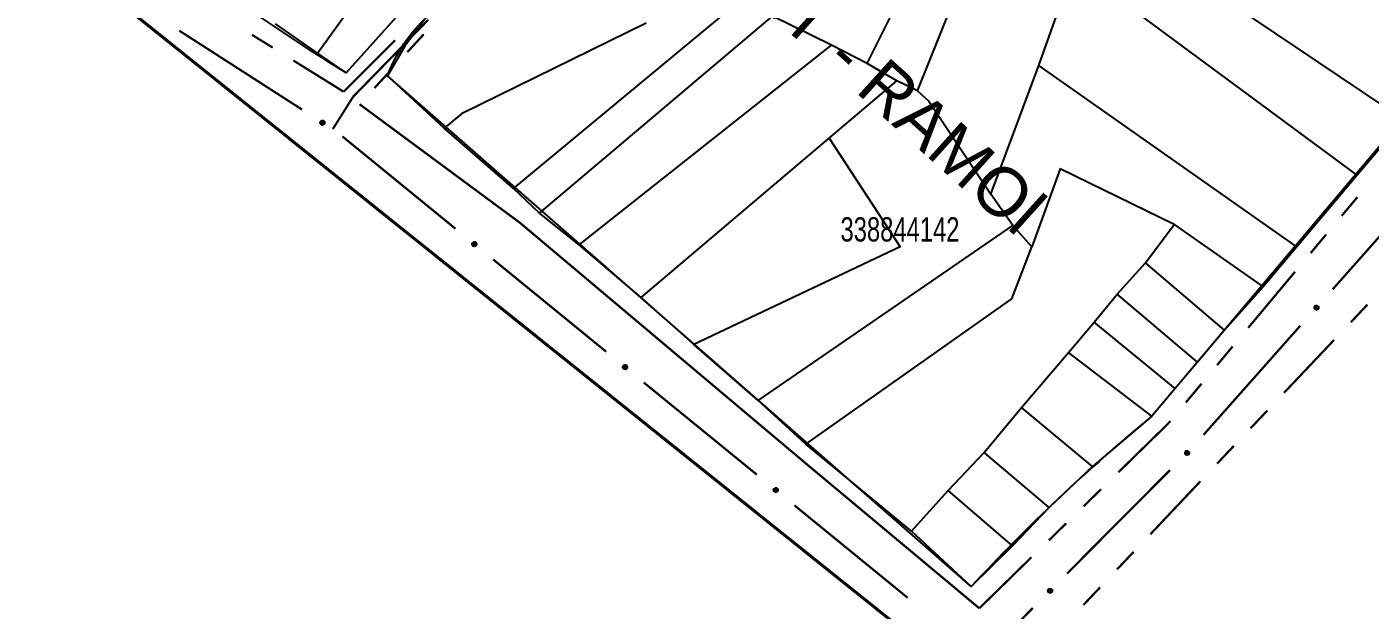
# Model space of a CAD drawing. Extents: x 203640 to 206998, y 4842129 to 4844379.
# Drawn here: x 203695.7 to 203806.2, y 4844011.4 to 4844059.4 of the extents above; entities that cross this region are included whole.
import ezdxf

# ---------------------------------------------------------------- set-up
doc = ezdxf.new("R2010")
doc.units = 0
doc.header["$LTSCALE"] = 1.5
doc.header["$MEASUREMENT"] = 0
doc.linetypes.add('PHANTOMX2', pattern=[5, 2.5, -0.5, 0.5, -0.5, 0.5, -0.5])
doc.linetypes.add('TRACO_13', pattern=[8, 5, -1, 1, -1])
for name, color, linetype in [('CD-MALHA-LOTES', 40, 'CONTINUOUS'), ('CD_TXT_QUADRA', 7, 'CONTINUOUS'), ('LM-LIM-SETOR-FISCAL', 7, 'CONTINUOUS'), ('RU-QUADRAS', 210, 'CONTINUOUS'), ('SV-EIXO-RUA-N-PAV', 6, 'CONTINUOUS'), ('SV-RUA-NAO-PAV-S-GUIA-C-GUIA', 7, 'PHANTOMX2'), ('SV-TXT-RUA-N-PAV-S-GUIA-C-GUIA', 7, 'CONTINUOUS')]:
    doc.layers.add(name, color=color, linetype=linetype)
doc.styles.add('ARIAL', font='ARIAL.TTF')
doc.linetypes.add('Limite', pattern='A,20,-3,[130,ltypeshp.shx,S=6.35,R=0,X=0,Y=0],-3,20', length=46)

msp = doc.modelspace()

# ---------------------------------------------------------------- linework, layer by layer
at = {"layer": 'CD-MALHA-LOTES'}
for points in [[(203719.64, 4844057.2), (203727.9, 4844068.68)], [(203730.38, 4844066.76), (203731.25, 4844065.89), (203722, 4844055.59), (203719.64, 4844057.2)], [(203740.87, 4844066.87), (203731.62, 4844062.18), (203728.56, 4844060.11), (203726.81, 4844057.8), (203725.4, 4844055.35), (203730.07, 4844051.03)], [(203769, 4844054.1), (203773.62, 4844065.65)], [(203778.97, 4844056.19), (203781.89, 4844064.4)], [(203805.16, 4844047.19), (203781.89, 4844064.4)], [(203764.85, 4844056.36), (203767.39, 4844061.4), (203763.15, 4844063.39)], [(203809.03, 4844051.74), (203793.23, 4844062.37)], [(203735.77, 4844046.08), (203754.47, 4844061.57)], [(203737.9, 4844044.05), (203757.06, 4844060.25)], [(203761.92, 4844057.87), (203757.06, 4844060.25)], [(203719.64, 4844057.2), (203716.17, 4844059.62)], [(203746.68, 4844059.67), (203731.48, 4844052.21), (203730.07, 4844051.03)], [(203741.17, 4844041.46), (203761.92, 4844057.87)], [(203764.85, 4844056.36), (203761.92, 4844057.87)], [(203767.3, 4844054.94), (203764.85, 4844056.36)], [(203775.03, 4844045.61), (203778.97, 4844056.19)], [(203800.21, 4844041.27), (203778.97, 4844056.19)], [(203761.73, 4844050.23), (203767.3, 4844054.94)], [(203769, 4844054.1), (203767.3, 4844054.94)], [(203769, 4844054.1), (203769.94, 4844053.25), (203775.03, 4844045.61)], [(203735.77, 4844046.08), (203730.07, 4844051.03)], [(203809.03, 4844051.74), (203805.16, 4844047.19)], [(203746.27, 4844037.12), (203761.73, 4844050.23)], [(203761.73, 4844050.23), (203767.58, 4844041.27), (203750.6, 4844033.25)], [(203790.1, 4844043.13), (203780.74, 4844047.71), (203778.4, 4844041.29)], [(203805.16, 4844047.19), (203800.21, 4844041.27)], [(203737.9, 4844044.05), (203735.77, 4844046.08)], [(203776.85, 4844043.04), (203775.03, 4844045.61)], [(203741.17, 4844041.46), (203737.9, 4844044.05)], [(203755.89, 4844028.63), (203776.85, 4844043.04)], [(203778.4, 4844041.29), (203776.85, 4844043.04)], [(203787.74, 4844039.97), (203790.1, 4844043.13)], [(203790.1, 4844043.13), (203797.43, 4844037.99)], [(203746.27, 4844037.12), (203741.17, 4844041.46)], [(203759.8, 4844025.05), (203776.75, 4844037), (203778.4, 4844041.29)], [(203800.21, 4844041.27), (203797.43, 4844037.99)], [(203785.43, 4844037.4), (203787.74, 4844039.97)], [(203794.25, 4844034.43), (203787.74, 4844039.97)], [(203797.43, 4844037.99), (203794.25, 4844034.43)], [(203750.6, 4844033.25), (203746.27, 4844037.12)], [(203783.54, 4844035.09), (203785.43, 4844037.4)], [(203792.03, 4844031.79), (203785.43, 4844037.4)], [(203781.42, 4844032.59), (203783.54, 4844035.09)], [(203790.19, 4844029.62), (203783.54, 4844035.09)], [(203794.25, 4844034.43), (203792.03, 4844031.79)], [(203755.89, 4844028.63), (203750.6, 4844033.25)], [(203777.55, 4844028.07), (203781.42, 4844032.59)], [(203788.26, 4844027.36), (203781.42, 4844032.59)], [(203792.03, 4844031.79), (203790.19, 4844029.62)], [(203790.19, 4844029.62), (203788.26, 4844027.36)], [(203759.8, 4844025.05), (203755.89, 4844028.63)], [(203774.49, 4844024.36), (203777.55, 4844028.07)], [(203783.4, 4844023.21), (203777.55, 4844028.07)], [(203788.26, 4844027.36), (203783.4, 4844023.21)], [(203768.5, 4844017.9), (203759.8, 4844025.05)], [(203771.52, 4844021.25), (203774.49, 4844024.36)], [(203779.82, 4844019.84), (203774.49, 4844024.36)], [(203783.4, 4844023.21), (203779.82, 4844019.84)], [(203768.5, 4844017.9), (203771.52, 4844021.25)], [(203776.8, 4844016.68), (203771.52, 4844021.25)], [(203779.82, 4844019.84), (203776.8, 4844016.68)], [(203776.8, 4844016.68), (203773.4, 4844013.33), (203768.5, 4844017.9)]]:
    msp.add_lwpolyline(points, dxfattribs=at)
at = {"layer": 'LM-LIM-SETOR-FISCAL', "linetype": 'Limite', "ltscale": 0.1}
msp.add_lwpolyline([(204386.27, 4843269.09, 0.25, 0.25, 0), (204360.48, 4843290.61, 0.25, 0.25, 0), (204333.1, 4843314.33, 0.25, 0.25, 0), (204303.81, 4843341.71, 0.25, 0.25, 0), (204232.78, 4843413.44, 0.25, 0.25, 0), (204175.36, 4843367.2, 0.25, 0.25, 0), (204109.71, 4843437.19, 0.25, 0.25, 0), (204166.18, 4843494.71, 0.25, 0.25, 0), (203909.26, 4843763, 0.25, 0.25, 0), (203912.44, 4843785.51, 0.25, 0.25, 0), (203913.05, 4843789.79, 0.25, 0.25, 0), (203877.62, 4843867.46, 0.25, 0.25, 0), (203794.15, 4843988.66, 0.25, 0.25, 0), (203701.31, 4844063.01, 0.25, 0.25, 0), (203641.86, 4844130.76, 0.25, 0.25, 0), (203713.59, 4844207.44, 0.25, 0.25, 0), (203797.37, 4844285.88, 0.25, 0.25, 0), (203881.13, 4844344.97, 0.25, 0.25, 0), (204891.87, 4844370.63, 0.25, 0.25, 0)], format="xyseb", dxfattribs=at)
at = {"layer": 'RU-QUADRAS', "color": 6, "linetype": 'Continuous'}
msp.add_lwpolyline([(203725.4, 4844055.35, -0.197497), (203731.62, 4844062.18), (203745.72, 4844068.88), (203751.69, 4844062.14), (203752.82, 4844062.47), (203755.32, 4844066.5), (203763.15, 4844063.39), (203766.76, 4844071.8), (203782.41, 4844066.57), (203786.54, 4844070.62), (203799.66, 4844068.65), (203804.88, 4844067.37), (203815.66, 4844059.83), (203788.26, 4844027.36, 0.032282), (203773.4, 4844013.33)], format="xyb", close=True, dxfattribs=at)
msp.add_lwpolyline([(203731.25, 4844065.89), (203722, 4844055.59, -0.034487), (203701.42, 4844070.36)], format="xyb", dxfattribs=at)
at = {"layer": 'SV-EIXO-RUA-N-PAV', "const_width": 0.18}
for points in [[(203722.56, 4844053.62), (203728.75, 4844059.96)], [(203708.27, 4844059.06), (203718.37, 4844052.57)], [(203720.89, 4844050.96), (203722.49, 4844053.5)], [(203722.49, 4844053.5), (203722.56, 4844053.62)], [(203721.69, 4844050.36), (203730.99, 4844042.77)], [(203811.1, 4844046.75), (203803.14, 4844037.78)], [(203734.09, 4844040.24), (203743.39, 4844032.65)], [(203800.48, 4844034.79), (203792.52, 4844025.81)], [(203746.48, 4844030.12), (203755.78, 4844022.54)], [(203789.76, 4844022.91), (203781.3, 4844014.41)], [(203758.88, 4844020.01), (203768.18, 4844012.42)], [(203778.48, 4844011.57), (203774.95, 4844008.03)]]:
    msp.add_lwpolyline(points, dxfattribs=at)
at = {"layer": 'SV-EIXO-RUA-N-PAV'}
for points in [[(203719.99, 4844051.66), (203720.04, 4844051.67), (203720.08, 4844051.67), (203720.11, 4844051.66), (203720.14, 4844051.64), (203720.17, 4844051.62), (203720.2, 4844051.6), (203720.21, 4844051.56), (203720.23, 4844051.51), (203720.22, 4844051.47), (203720.21, 4844051.43), (203720.2, 4844051.4), (203720.18, 4844051.37), (203720.15, 4844051.35), (203720.11, 4844051.33), (203720.06, 4844051.32), (203720.02, 4844051.32), (203719.98, 4844051.33), (203719.95, 4844051.35), (203719.92, 4844051.37), (203719.9, 4844051.4), (203719.88, 4844051.44), (203719.87, 4844051.48), (203719.87, 4844051.53), (203719.88, 4844051.56), (203719.9, 4844051.59), (203719.92, 4844051.62), (203719.95, 4844051.64), (203719.99, 4844051.66)], [(203732.5, 4844041.68), (203732.55, 4844041.69), (203732.59, 4844041.68), (203732.62, 4844041.67), (203732.65, 4844041.64), (203732.68, 4844041.62), (203732.7, 4844041.59), (203732.71, 4844041.55), (203732.72, 4844041.5), (203732.71, 4844041.46), (203732.7, 4844041.42), (203732.68, 4844041.4), (203732.65, 4844041.37), (203732.62, 4844041.35), (203732.58, 4844041.34), (203732.53, 4844041.33), (203732.49, 4844041.34), (203732.46, 4844041.35), (203732.43, 4844041.37), (203732.4, 4844041.4), (203732.38, 4844041.43), (203732.37, 4844041.47), (203732.36, 4844041.52), (203732.37, 4844041.56), (203732.38, 4844041.59), (203732.4, 4844041.62), (203732.43, 4844041.64), (203732.46, 4844041.67), (203732.5, 4844041.68)], [(203801.99, 4844036.32), (203801.99, 4844036.27), (203801.98, 4844036.23), (203801.97, 4844036.19), (203801.95, 4844036.17), (203801.92, 4844036.14), (203801.89, 4844036.12), (203801.85, 4844036.11), (203801.8, 4844036.11), (203801.76, 4844036.12), (203801.72, 4844036.13), (203801.7, 4844036.15), (203801.67, 4844036.18), (203801.65, 4844036.21), (203801.64, 4844036.25), (203801.64, 4844036.3), (203801.65, 4844036.34), (203801.66, 4844036.37), (203801.68, 4844036.4), (203801.71, 4844036.43), (203801.74, 4844036.44), (203801.78, 4844036.46), (203801.83, 4844036.46), (203801.87, 4844036.45), (203801.9, 4844036.44), (203801.93, 4844036.41), (203801.96, 4844036.39), (203801.98, 4844036.36), (203801.99, 4844036.32)], [(203744.89, 4844031.56), (203744.94, 4844031.57), (203744.98, 4844031.56), (203745.02, 4844031.55), (203745.05, 4844031.53), (203745.07, 4844031.5), (203745.09, 4844031.47), (203745.11, 4844031.44), (203745.11, 4844031.39), (203745.1, 4844031.34), (203745.09, 4844031.31), (203745.07, 4844031.28), (203745.05, 4844031.25), (203745.02, 4844031.23), (203744.98, 4844031.22), (203744.93, 4844031.22), (203744.89, 4844031.22), (203744.85, 4844031.24), (203744.82, 4844031.26), (203744.8, 4844031.28), (203744.78, 4844031.31), (203744.76, 4844031.35), (203744.76, 4844031.4), (203744.76, 4844031.44), (203744.78, 4844031.47), (203744.8, 4844031.5), (203744.82, 4844031.53), (203744.85, 4844031.55), (203744.89, 4844031.56)], [(203791.35, 4844024.36), (203791.35, 4844024.31), (203791.34, 4844024.26), (203791.33, 4844024.23), (203791.3, 4844024.21), (203791.28, 4844024.18), (203791.24, 4844024.17), (203791.2, 4844024.16), (203791.15, 4844024.15), (203791.11, 4844024.17), (203791.08, 4844024.18), (203791.05, 4844024.21), (203791.03, 4844024.23), (203791.01, 4844024.27), (203791, 4844024.31), (203791, 4844024.36), (203791.01, 4844024.4), (203791.03, 4844024.43), (203791.05, 4844024.46), (203791.08, 4844024.48), (203791.11, 4844024.5), (203791.15, 4844024.51), (203791.2, 4844024.51), (203791.24, 4844024.5), (203791.27, 4844024.48), (203791.3, 4844024.46), (203791.32, 4844024.43), (203791.34, 4844024.4), (203791.35, 4844024.36)], [(203757.29, 4844021.45), (203757.34, 4844021.45), (203757.38, 4844021.45), (203757.42, 4844021.43), (203757.44, 4844021.41), (203757.47, 4844021.39), (203757.49, 4844021.36), (203757.5, 4844021.32), (203757.51, 4844021.27), (203757.5, 4844021.23), (203757.49, 4844021.19), (203757.47, 4844021.16), (203757.44, 4844021.14), (203757.41, 4844021.12), (203757.37, 4844021.1), (203757.32, 4844021.1), (203757.28, 4844021.1), (203757.25, 4844021.12), (203757.22, 4844021.14), (203757.19, 4844021.17), (203757.17, 4844021.2), (203757.16, 4844021.23), (203757.15, 4844021.28), (203757.16, 4844021.33), (203757.17, 4844021.36), (203757.19, 4844021.39), (203757.22, 4844021.41), (203757.25, 4844021.43), (203757.29, 4844021.45)], [(203780.07, 4844013.01), (203780.07, 4844012.96), (203780.06, 4844012.92), (203780.04, 4844012.89), (203780.02, 4844012.86), (203779.99, 4844012.84), (203779.96, 4844012.82), (203779.92, 4844012.81), (203779.87, 4844012.81), (203779.83, 4844012.82), (203779.8, 4844012.84), (203779.77, 4844012.86), (203779.75, 4844012.89), (203779.73, 4844012.92), (203779.72, 4844012.96), (203779.72, 4844013.01), (203779.73, 4844013.05), (203779.75, 4844013.09), (203779.77, 4844013.11), (203779.8, 4844013.14), (203779.83, 4844013.15), (203779.87, 4844013.16), (203779.92, 4844013.16), (203779.96, 4844013.15), (203779.99, 4844013.14), (203780.02, 4844013.11), (203780.04, 4844013.09), (203780.06, 4844013.05), (203780.07, 4844013.01)]]:
    msp.add_lwpolyline(points, close=True, dxfattribs=at)
for points in [[(203719.87, 4844051.53), (203720.18, 4844051.37)], [(203719.87, 4844051.5), (203720.16, 4844051.36)], [(203719.87, 4844051.48), (203720.15, 4844051.35)], [(203719.88, 4844051.56), (203720.2, 4844051.4)], [(203719.88, 4844051.54), (203720.18, 4844051.39)], [(203719.88, 4844051.46), (203720.13, 4844051.34)], [(203719.88, 4844051.44), (203720.11, 4844051.33)], [(203719.89, 4844051.57), (203720.2, 4844051.41)], [(203719.9, 4844051.59), (203720.21, 4844051.43)], [(203719.9, 4844051.42), (203720.08, 4844051.33)], [(203719.9, 4844051.4), (203720.06, 4844051.32)], [(203719.92, 4844051.62), (203720.22, 4844051.47)], [(203719.92, 4844051.6), (203720.22, 4844051.45)], [(203719.92, 4844051.38), (203720.03, 4844051.32)], [(203719.92, 4844051.37), (203720.02, 4844051.32)], [(203719.94, 4844051.63), (203720.22, 4844051.49)], [(203719.95, 4844051.64), (203720.23, 4844051.51)], [(203719.97, 4844051.65), (203720.22, 4844051.54)], [(203719.99, 4844051.66), (203720.21, 4844051.56)], [(203720.01, 4844051.67), (203720.2, 4844051.58)], [(203720.04, 4844051.67), (203720.2, 4844051.6)], [(203720.06, 4844051.67), (203720.18, 4844051.61)], [(203720.08, 4844051.67), (203720.17, 4844051.62)], [(203732.36, 4844041.52), (203732.62, 4844041.35)], [(203732.37, 4844041.56), (203732.65, 4844041.37)], [(203732.37, 4844041.53), (203732.63, 4844041.36)], [(203732.37, 4844041.49), (203732.6, 4844041.35)], [(203732.37, 4844041.47), (203732.58, 4844041.34)], [(203732.38, 4844041.59), (203732.68, 4844041.4)], [(203732.38, 4844041.57), (203732.66, 4844041.38)], [(203732.38, 4844041.45), (203732.55, 4844041.34)], [(203732.38, 4844041.43), (203732.53, 4844041.33)], [(203732.39, 4844041.6), (203732.68, 4844041.41)], [(203732.39, 4844041.41), (203732.5, 4844041.34)], [(203732.4, 4844041.62), (203732.7, 4844041.42)], [(203732.4, 4844041.4), (203732.49, 4844041.34)], [(203732.42, 4844041.63), (203732.7, 4844041.45)], [(203732.43, 4844041.64), (203732.71, 4844041.46)], [(203732.44, 4844041.65), (203732.71, 4844041.48)], [(203732.46, 4844041.67), (203732.72, 4844041.5)], [(203732.48, 4844041.67), (203732.71, 4844041.53)], [(203732.5, 4844041.68), (203732.71, 4844041.55)], [(203732.52, 4844041.68), (203732.7, 4844041.58)], [(203732.55, 4844041.69), (203732.7, 4844041.59)], [(203732.57, 4844041.68), (203732.68, 4844041.61)], [(203732.59, 4844041.68), (203732.68, 4844041.62)], [(203801.78, 4844036.46), (203801.64, 4844036.25)], [(203801.74, 4844036.44), (203801.64, 4844036.3)], [(203801.76, 4844036.44), (203801.64, 4844036.28)], [(203801.83, 4844036.46), (203801.65, 4844036.21)], [(203801.8, 4844036.45), (203801.65, 4844036.23)], [(203801.71, 4844036.43), (203801.65, 4844036.34)], [(203801.72, 4844036.43), (203801.65, 4844036.32)], [(203801.87, 4844036.45), (203801.67, 4844036.18)], [(203801.85, 4844036.45), (203801.67, 4844036.2)], [(203801.88, 4844036.44), (203801.69, 4844036.17)], [(203801.9, 4844036.44), (203801.7, 4844036.15)], [(203801.92, 4844036.42), (203801.71, 4844036.14)], [(203801.93, 4844036.41), (203801.72, 4844036.13)], [(203801.94, 4844036.4), (203801.75, 4844036.12)], [(203801.96, 4844036.39), (203801.76, 4844036.12)], [(203801.96, 4844036.37), (203801.78, 4844036.11)], [(203801.98, 4844036.36), (203801.8, 4844036.11)], [(203801.98, 4844036.34), (203801.83, 4844036.11)], [(203801.99, 4844036.32), (203801.85, 4844036.11)], [(203801.99, 4844036.29), (203801.88, 4844036.12)], [(203801.99, 4844036.27), (203801.89, 4844036.12)], [(203801.99, 4844036.24), (203801.91, 4844036.14)], [(203801.98, 4844036.23), (203801.92, 4844036.14)], [(203744.76, 4844031.44), (203745.05, 4844031.25)], [(203744.76, 4844031.42), (203745.03, 4844031.25)], [(203744.76, 4844031.4), (203745.02, 4844031.23)], [(203744.76, 4844031.37), (203744.99, 4844031.23)], [(203744.76, 4844031.35), (203744.98, 4844031.22)], [(203744.77, 4844031.46), (203745.06, 4844031.27)], [(203744.78, 4844031.47), (203745.07, 4844031.28)], [(203744.78, 4844031.33), (203744.95, 4844031.22)], [(203744.78, 4844031.31), (203744.93, 4844031.22)], [(203744.79, 4844031.49), (203745.08, 4844031.29)], [(203744.79, 4844031.29), (203744.9, 4844031.22)], [(203744.8, 4844031.5), (203745.09, 4844031.31)], [(203744.8, 4844031.28), (203744.89, 4844031.22)], [(203744.81, 4844031.51), (203745.1, 4844031.33)], [(203744.82, 4844031.53), (203745.1, 4844031.34)], [(203744.84, 4844031.54), (203745.11, 4844031.37)], [(203744.85, 4844031.55), (203745.11, 4844031.39)], [(203744.87, 4844031.56), (203745.11, 4844031.41)], [(203744.89, 4844031.56), (203745.11, 4844031.44)], [(203744.92, 4844031.57), (203745.09, 4844031.46)], [(203744.94, 4844031.57), (203745.09, 4844031.47)], [(203744.97, 4844031.57), (203745.07, 4844031.49)], [(203744.98, 4844031.56), (203745.07, 4844031.5)], [(203791.15, 4844024.51), (203791, 4844024.31)], [(203791.11, 4844024.5), (203791, 4844024.36)], [(203791.2, 4844024.51), (203791.01, 4844024.27)], [(203791.18, 4844024.5), (203791.01, 4844024.29)], [(203791.13, 4844024.5), (203791.01, 4844024.34)], [(203791.09, 4844024.48), (203791.01, 4844024.38)], [(203791.22, 4844024.5), (203791.02, 4844024.25)], [(203791.24, 4844024.5), (203791.03, 4844024.23)], [(203791.26, 4844024.49), (203791.04, 4844024.22)], [(203791.08, 4844024.48), (203791.01, 4844024.4)], [(203791.27, 4844024.48), (203791.05, 4844024.21)], [(203791.29, 4844024.47), (203791.06, 4844024.2)], [(203791.3, 4844024.46), (203791.08, 4844024.18)], [(203791.31, 4844024.44), (203791.1, 4844024.18)], [(203791.32, 4844024.43), (203791.11, 4844024.17)], [(203791.33, 4844024.41), (203791.14, 4844024.16)], [(203791.34, 4844024.4), (203791.15, 4844024.15)], [(203791.35, 4844024.38), (203791.18, 4844024.16)], [(203791.35, 4844024.36), (203791.2, 4844024.16)], [(203791.35, 4844024.33), (203791.23, 4844024.17)], [(203791.35, 4844024.31), (203791.24, 4844024.17)], [(203791.35, 4844024.28), (203791.27, 4844024.18)], [(203791.34, 4844024.26), (203791.28, 4844024.18)], [(203757.15, 4844021.28), (203757.41, 4844021.12)], [(203757.16, 4844021.33), (203757.44, 4844021.14)], [(203757.16, 4844021.3), (203757.42, 4844021.13)], [(203757.16, 4844021.26), (203757.39, 4844021.11)], [(203757.16, 4844021.23), (203757.37, 4844021.1)], [(203757.17, 4844021.36), (203757.47, 4844021.16)], [(203757.17, 4844021.34), (203757.45, 4844021.15)], [(203757.17, 4844021.21), (203757.34, 4844021.11)], [(203757.17, 4844021.2), (203757.32, 4844021.1)], [(203757.19, 4844021.39), (203757.49, 4844021.19)], [(203757.19, 4844021.37), (203757.48, 4844021.18)], [(203757.19, 4844021.18), (203757.3, 4844021.11)], [(203757.19, 4844021.17), (203757.28, 4844021.1)], [(203757.21, 4844021.4), (203757.49, 4844021.21)], [(203757.22, 4844021.41), (203757.5, 4844021.23)], [(203757.24, 4844021.42), (203757.5, 4844021.25)], [(203757.25, 4844021.43), (203757.51, 4844021.27)], [(203757.27, 4844021.44), (203757.5, 4844021.3)], [(203757.29, 4844021.45), (203757.5, 4844021.32)], [(203757.32, 4844021.45), (203757.49, 4844021.34)], [(203757.34, 4844021.45), (203757.49, 4844021.36)], [(203757.36, 4844021.45), (203757.47, 4844021.38)], [(203757.38, 4844021.45), (203757.47, 4844021.39)], [(203779.87, 4844013.16), (203779.72, 4844012.96)], [(203779.83, 4844013.15), (203779.72, 4844013.01)], [(203779.85, 4844013.15), (203779.72, 4844012.99)], [(203779.92, 4844013.16), (203779.73, 4844012.92)], [(203779.89, 4844013.16), (203779.73, 4844012.95)], [(203779.8, 4844013.14), (203779.73, 4844013.05)], [(203779.81, 4844013.14), (203779.73, 4844013.04)], [(203779.94, 4844013.16), (203779.74, 4844012.91)], [(203779.96, 4844013.15), (203779.75, 4844012.89)], [(203779.97, 4844013.14), (203779.76, 4844012.88)], [(203779.99, 4844013.14), (203779.77, 4844012.86)], [(203780, 4844013.12), (203779.78, 4844012.85)], [(203780.02, 4844013.11), (203779.8, 4844012.84)], [(203780.03, 4844013.1), (203779.82, 4844012.83)], [(203780.04, 4844013.09), (203779.83, 4844012.82)], [(203780.05, 4844013.07), (203779.85, 4844012.82)], [(203780.06, 4844013.05), (203779.87, 4844012.81)], [(203780.06, 4844013.03), (203779.9, 4844012.82)], [(203780.07, 4844013.01), (203779.92, 4844012.81)], [(203780.07, 4844012.99), (203779.94, 4844012.82)], [(203780.07, 4844012.96), (203779.96, 4844012.82)], [(203780.06, 4844012.94), (203779.98, 4844012.84)], [(203780.06, 4844012.92), (203779.99, 4844012.84)]]:
    msp.add_lwpolyline(points, dxfattribs=at)
at = {"layer": 'SV-RUA-NAO-PAV-S-GUIA-C-GUIA', "const_width": 0.18}
for points in [[(203714.25, 4844058.72), (203715.95, 4844057.67)], [(203728.38, 4844058.77), (203727.03, 4844057.3)], [(203721.78, 4844054.04), (203726.02, 4844058.28)], [(203717.65, 4844056.61), (203721.05, 4844054.5)], [(203725.68, 4844055.82), (203724.33, 4844054.35)], [(203721.05, 4844054.5), (203721.78, 4844054.04)], [(203803.89, 4844043.83), (203805.18, 4844045.37)], [(203801.33, 4844040.76), (203802.61, 4844042.3)], [(203796.2, 4844034.62), (203800.05, 4844039.23)], [(203806.01, 4844036.53), (203804.64, 4844035.08)], [(203803.26, 4844033.62), (203799.14, 4844029.27)], [(203793.64, 4844031.55), (203794.92, 4844033.09)], [(203791.07, 4844028.48), (203792.36, 4844030.02)], [(203797.77, 4844027.81), (203796.39, 4844026.36)], [(203789.09, 4844026.23), (203789.67, 4844026.8)], [(203789.67, 4844026.8), (203789.79, 4844026.95)], [(203785.52, 4844022.74), (203789.09, 4844026.23)], [(203795.02, 4844024.91), (203793.64, 4844023.45)], [(203782.66, 4844019.94), (203784.09, 4844021.34)], [(203792.27, 4844022), (203788.15, 4844017.64)], [(203779.8, 4844017.14), (203781.23, 4844018.54)], [(203774.08, 4844011.55), (203778.37, 4844015.75)], [(203786.77, 4844016.19), (203785.4, 4844014.74)], [(203784.02, 4844013.28), (203782.65, 4844011.83)]]:
    msp.add_lwpolyline(points, dxfattribs=at)
at = {"layer": 'SV-RUA-NAO-PAV-S-GUIA-C-GUIA', "linetype": 'TRACO_13', "const_width": 0.18}
msp.add_lwpolyline([(203723.1, 4844053.01), (203736.29, 4844043.26), (203760.04, 4844023.27), (203774.08, 4844011.55)], dxfattribs=at)

# ---------------------------------------------------------------- texts
at = {"layer": 'CD_TXT_QUADRA', "linetype": 'Continuous', "style": 'ARIAL', "width": 0.7}
msp.add_text('338844142', height=2, dxfattribs=at).set_placement((203762.66, 4844041.72))
at = {"layer": 'SV-TXT-RUA-N-PAV-S-GUIA-C-GUIA', "style": 'ARIAL'}
for s, rotation, p in [('PASS. SANTOS DUMONT - RAMOl', 318, (203710.27, 4844102.27)), ('SANTOS DUMONT - RAMO', 341, (203796, 4844069.24))]:
    msp.add_text(s, height=4, rotation=rotation, dxfattribs=at).set_placement(p)

doc.saveas('drawing.dxf')
